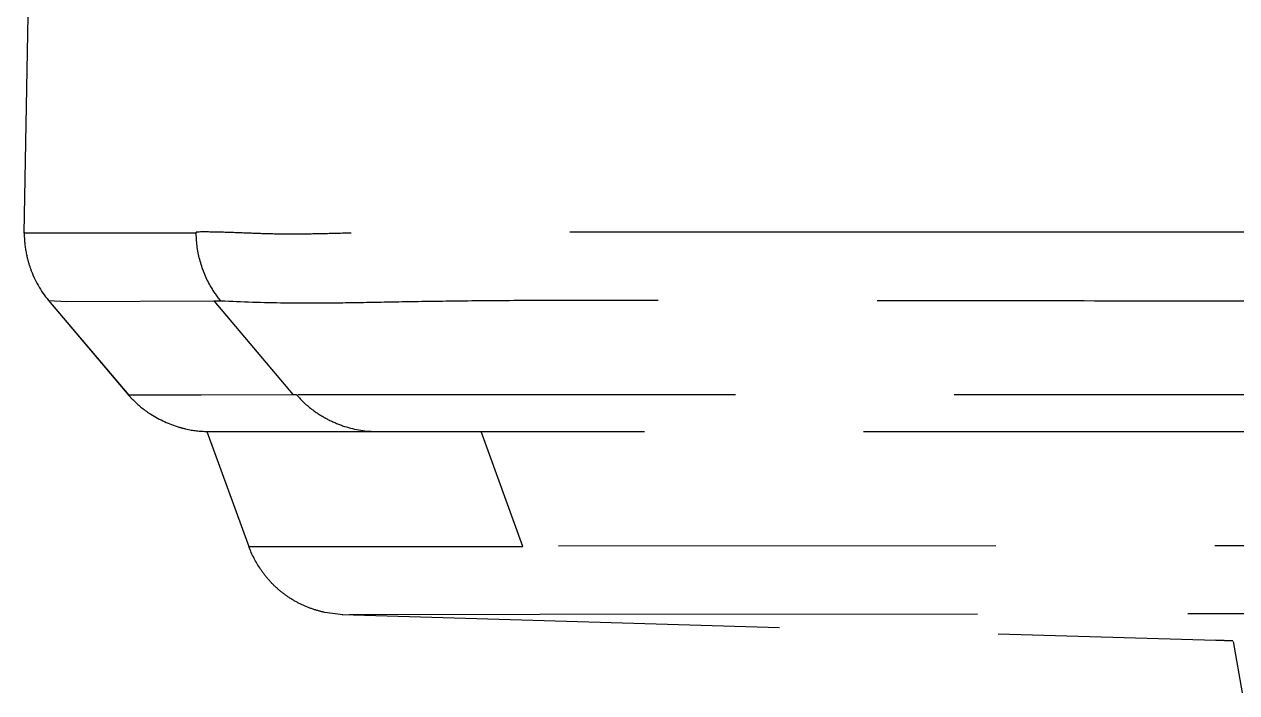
# Model space of a CAD drawing. Header units: millimetres. Extents: x 4625 to 5171, y -2661 to -1889.
# Drawn here: x 4952.758 to 4956.277, y -2175.539 to -2173.6 of the extents above; entities that cross this region are included whole.
import ezdxf

# ---------------------------------------------------------------- set-up
doc = ezdxf.new("R2010")
doc.units = ezdxf.units.MM
doc.header["$LTSCALE"] = 0.1
doc.linetypes.add('HIDDENX2', pattern=[19.05, 12.7, -6.35])
doc.layers.add('HIDDEN', color=8, linetype='HIDDENX2')

msp = doc.modelspace()

# ---------------------------------------------------------------- linework, layer by layer
at = {"layer": 'HIDDEN'}
for p, q in [((4952.7583, -2174.2052), (4952.7789, -2173.0226)), ((4953.2576, -2174.2052), (4952.7583, -2174.2052)), ((4956.3686, -2174.2024), (4955.612, -2174.2026)), ((4952.8283, -2174.4008), (4952.8284, -2174.4009)), ((4952.8284, -2174.4009), (4952.8287, -2174.401)), ((4952.8284, -2174.4009), (4953.0613, -2174.6759)), ((4952.8285, -2174.4007), (4953.0618, -2174.6762)), ((4952.8287, -2174.401), (4952.8817, -2174.4036)), ((4952.8817, -2174.4036), (4953.3083, -2174.4019)), ((4953.3083, -2174.4019), (4953.3285, -2174.4018)), ((4953.3083, -2174.4019), (4953.5389, -2174.675)), ((4953.2717, -2174.6758), (4953.0613, -2174.6759)), ((4953.0613, -2174.6759), (4953.0613, -2174.6759)), ((4953.5389, -2174.675), (4953.2717, -2174.6758)), ((4953.5488, -2174.6747), (4953.5387, -2174.6747)), ((4960.5371, -2174.6746), (4953.5487, -2174.6746)), ((4953.2886, -2174.7808), (5001.5757, -2174.7808)), ((4953.2886, -2174.7809), (4953.4102, -2175.1151)), ((4954.2053, -2175.115), (4954.0843, -2174.7809)), ((4953.4102, -2175.1151), (4953.5136, -2175.1151)), ((4953.5136, -2175.1151), (4954.2053, -2175.115)), ((4957.4835, -2175.1117), (4954.2046, -2175.1137)), ((4953.6828, -2175.3125), (4953.6305, -2175.3059)), ((4953.7024, -2175.3124), (4953.7611, -2175.3123)), ((4953.7611, -2175.3123), (4954.255, -2175.3114)), ((4954.255, -2175.3114), (4956.1354, -2175.3094)), ((4956.1354, -2175.3094), (4956.4004, -2175.3093)), ((4953.6808, -2175.3124), (4956.2168, -2175.3866)), ((4953.6828, -2175.3125), (4953.7024, -2175.3124)), ((4956.2663, -2175.388), (4956.2167, -2175.3866)), ((4956.2169, -2175.3866), (4956.2663, -2175.388)), ((4956.2943, -2175.539), (4956.2681, -2175.3901))]:
    msp.add_line(p, q, dxfattribs=at)
msp.add_arc((4953.3011, -2174.4557), 0.3264, 237.5364, 253.2635, dxfattribs=at)
for points, knots in [([(4952.7583, -2174.203), (4952.7582, -2174.2089), (4952.7586, -2174.2327), (4952.7621, -2174.2564), (4952.7661, -2174.2738)], [0, 0, 0, 0, 0.247443, 1, 1, 1, 1]), ([(4953.3285, -2174.4016), (4953.317, -2174.388), (4953.2914, -2174.3507), (4953.2643, -2174.2834), (4953.2571, -2174.2292), (4953.2576, -2174.2024)], [0, 0, 0, 0, 0.248099, 0.62634, 1, 1, 1, 1]), ([(4955.612, -2174.2026), (4955.41, -2174.2027), (4955.0524, -2174.2028), (4954.5754, -2174.2027), (4954.2091, -2174.2022), (4953.9613, -2174.2023), (4953.8004, -2174.2037), (4953.7017, -2174.2054), (4953.6134, -2174.2079), (4953.533, -2174.2091), (4953.4582, -2174.2077), (4953.3879, -2174.205), (4953.3215, -2174.2024), (4953.2785, -2174.202), (4953.2576, -2174.2024)], [0, 0, 0, 0, 0.257455, 0.455507, 0.607868, 0.724039, 0.771284, 0.81284, 0.849904, 0.883728, 0.91537, 0.945192, 0.973372, 1, 1, 1, 1]), ([(4952.7661, -2174.2738), (4952.7688, -2174.2854), (4952.7822, -2174.3309), (4952.8057, -2174.3736), (4952.8285, -2174.4007)], [0, 0, 0, 0, 0.252643, 1, 1, 1, 1]), ([(4953.3285, -2174.4018), (4953.3901, -2174.4046), (4953.4863, -2174.4079), (4953.6218, -2174.4084), (4953.741, -2174.4065), (4953.8797, -2174.4038), (4954.0439, -2174.4014), (4954.241, -2174.4), (4954.4792, -2174.3996), (4954.7672, -2174.4001), (4955.114, -2174.4009), (4955.5267, -2174.4013), (4956.221, -2174.4017), (4957.2668, -2174.4021), (4958.4256, -2174.4022), (4959.4788, -2174.402), (4960.3486, -2174.4015), (4961.2604, -2174.4009), (4962.2063, -2174.4005), (4963.1789, -2174.4005), (4964.1725, -2174.4008), (4965.1827, -2174.4015), (4966.2058, -2174.4021), (4967.2392, -2174.4023), (4968.2806, -2174.402), (4969.3284, -2174.4016), (4970.7344, -2174.4015), (4972.4998, -2174.4016), (4973.9143, -2174.4018), (4974.6231, -2174.402)], [0, 0, 0, 0, 0.008693, 0.013563, 0.019077, 0.025498, 0.033098, 0.042221, 0.053265, 0.066647, 0.082803, 0.102116, 0.124783, 0.180626, 0.249442, 0.288037, 0.329006, 0.371968, 0.416503, 0.462256, 0.508988, 0.556479, 0.60457, 0.653132, 0.702062, 0.751286, 0.800738, 0.900141, 1, 1, 1, 1]), ([(4953.0619, -2174.6762), (4953.0664, -2174.6815), (4953.0857, -2174.7021), (4953.108, -2174.7197), (4953.1259, -2174.7311)], [0, 0, 0, 0, 0.246431, 1, 1, 1, 1]), ([(4953.5488, -2174.6747), (4953.5626, -2174.691), (4953.5906, -2174.7168), (4953.6365, -2174.7456), (4953.6961, -2174.7716), (4953.7449, -2174.7808), (4953.7769, -2174.7808)], [0, 0, 0, 0, 0.247378, 0.437186, 0.627831, 1, 1, 1, 1]), ([(4953.2071, -2174.7682), (4953.2139, -2174.7703), (4953.2408, -2174.7774), (4953.2687, -2174.7808), (4953.2895, -2174.7808)], [0, 0, 0, 0, 0.253854, 1, 1, 1, 1]), ([(4953.6305, -2175.3059), (4953.6182, -2175.3033), (4953.5937, -2175.2964), (4953.5583, -2175.2817), (4953.5247, -2175.2625), (4953.4941, -2175.2389), (4953.467, -2175.2115), (4953.4363, -2175.1719), (4953.4188, -2175.1385), (4953.4104, -2175.1154)], [0, 0, 0, 0, 0.124476, 0.250811, 0.377928, 0.505158, 0.632039, 0.757702, 1, 1, 1, 1])]:
    msp.add_open_spline(points, degree=3, knots=knots, dxfattribs=at)
for points in [[(4953.6799, -2175.3123), (4953.6799, -2175.3123), (4953.6799, -2175.3123), (4953.6798, -2175.3123)], [(4953.6801, -2175.3123), (4953.68, -2175.3123), (4953.68, -2175.3123), (4953.6799, -2175.3123)]]:
    msp.add_open_spline(points, degree=3, dxfattribs=at)

doc.saveas('drawing.dxf')
